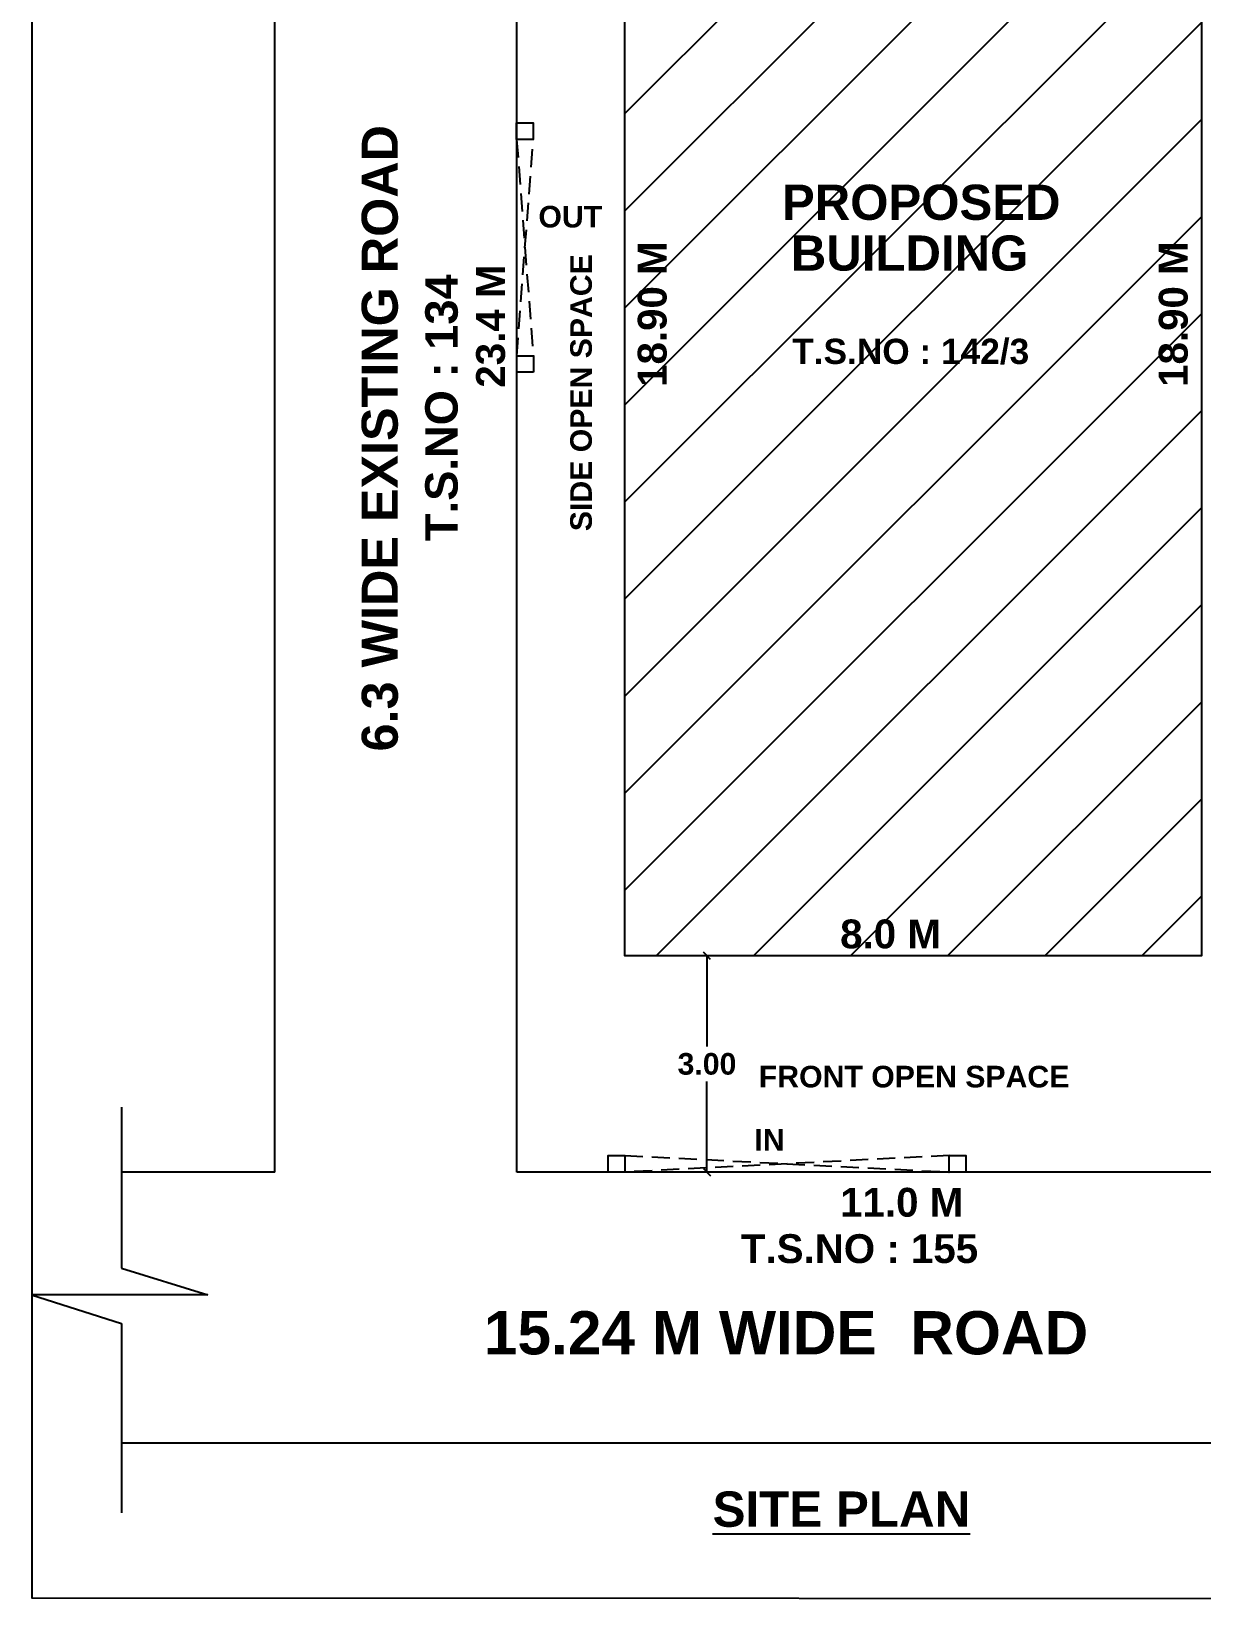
# Model space of a CAD drawing. Header units: metres. Extents: x 6910 to 7143, y 127 to 187.
# Drawn here: x 6957.11 to 6973.34, y 135.89 to 157.66 of the extents above; entities that cross this region are included whole.
import ezdxf

# ---------------------------------------------------------------- set-up
doc = ezdxf.new("R2010")
doc.units = ezdxf.units.M
doc.linetypes.add('HIDDEN', pattern=[0.375, 0.25, -0.125])
doc.styles.get("Standard").update_dxf_attribs({"font": 'arialbd.ttf'})
doc.dimstyles.get("Standard").update_dxf_attribs({"dimtxt": 0.3, "dimasz": 0.1, "dimexe": 0.18, "dimexo": 0.0625, "dimgap": 0.09, "dimtad": 0, "dimtih": 1, "dimtoh": 1, "dimlfac": -1, "dimzin": 0, "dimdsep": 46, "dimtxsty": 'Standard', "dimblk": 'OBLIQUE', "dimcen": 0.09, "dimse1": 1, "dimse2": 1, "dimadec": 0, "dimazin": 0, "dimtfac": 1, "dimtofl": 0, "dimtmove": 0, "dimatfit": 3, "dimfxl": 0, "dimtolj": 1, "dimtzin": 0, "dimarcsym": 0})

# ---------------------------------------------------------------- blocks, each defined once
blk = doc.blocks.new('_Oblique')
at = {"color": 0, "linetype": 'ByBlock', "lineweight": -2}
blk.add_line((-0.5, -0.5), (0.5, 0.5), dxfattribs=at)
blk = doc.blocks.new('*D93')
at = {"color": 0, "lineweight": -2}
for p, q in [((6966.484, 144.825), (6966.484, 143.568)), ((6966.484, 141.825), (6966.484, 143.082))]:
    blk.add_line(p, q, dxfattribs=at)
at = {"layer": 'Defpoints', "color": 0}
for p in [(6966.289, 144.825), (6966.289, 141.825), (6966.484, 141.825)]:
    blk.add_point(p, dxfattribs=at)
at = {"color": 0, "lineweight": -2, "xscale": 0.1, "yscale": 0.1, "zscale": 0.1}
for p, rotation in [((6966.484, 144.825), 90), ((6966.484, 141.825), 270)]:
    blk.add_blockref('_Oblique', p, dxfattribs=dict(at, rotation=rotation))
at = {"color": 0, "insert": (6966.484, 143.325), "char_height": 0.3, "attachment_point": 5}
blk.add_mtext('\\A1;3.00', dxfattribs=at)

msp = doc.modelspace()

# ---------------------------------------------------------------- hatches: boundary and pattern name
h = msp.add_hatch()
h.set_pattern_fill('ANSI31', color=256, scale=0.3)
h.set_pattern_definition([(45, (185.8712, -415.8077), (-0.67351921, 0.67351921), [])])
h.paths.add_polyline_path([(6973.345, 163.725), (6965.346, 163.725), (6965.346, 144.825), (6973.345, 144.825)])
h.paths.add_polyline_path([(6967.521, 154.2), (6971.068, 154.2), (6971.068, 154.957), (6967.521, 154.957)], flags=24)
h.paths.add_polyline_path([(6967.398, 154.905), (6971.514, 154.905), (6971.514, 155.662), (6967.398, 155.662)], flags=24)
h.paths.add_polyline_path([(6966.034, 152.619), (6966.034, 154.843), (6965.421, 154.843), (6965.421, 152.619)], flags=24)
h.paths.add_polyline_path([(6973.26, 152.619), (6973.26, 154.843), (6972.647, 154.843), (6972.647, 152.619)], flags=24)
h.paths.add_polyline_path([(6968.229, 144.821), (6969.831, 144.821), (6969.831, 145.434), (6968.229, 145.434)], flags=9)
h.paths.add_polyline_path([(6968.229, 162.989), (6969.831, 162.989), (6969.831, 163.602), (6968.229, 163.602)], flags=24)
h.paths.add_polyline_path([(6967.576, 152.943), (6971.045, 152.943), (6971.045, 153.486), (6967.576, 153.486)], flags=24)

# ---------------------------------------------------------------- linework, layer by layer
for p, q in [((6960.489, 141.825), (6960.489, 167.56)), ((6963.845, 141.825), (6963.845, 165.225)), ((6958.364, 142.725), (6958.364, 140.49)), ((6960.489, 141.825), (6958.364, 141.825)), ((6974.845, 141.825), (6963.845, 141.825)), ((6958.364, 140.49), (6959.562, 140.123)), ((6959.562, 140.123), (6957.113, 140.123)), ((6957.113, 140.123), (6958.364, 139.723)), ((6958.364, 139.723), (6958.364, 137.094)), ((6958.364, 138.066), (6978.33, 138.066))]:
    msp.add_line(p, q)
at = {"linetype": 'HIDDEN'}
for p, q in [((6963.844, 156.155), (6964.074, 153.155)), ((6963.846, 153.155), (6964.074, 156.155)), ((6965.345, 142.055), (6969.845, 141.825)), ((6969.845, 142.055), (6965.345, 141.825))]:
    msp.add_line(p, q, dxfattribs=at)
at = {"lineweight": 25}
msp.add_lwpolyline([(6957.125, 169.263), (6999.67, 169.243), (6999.67, 135.892), (6957.125, 135.912)], close=True, dxfattribs=at)
for points in [[(6965.346, 163.725), (6973.345, 163.725), (6973.345, 144.825), (6965.346, 144.825)], [(6964.074, 156.155), (6963.844, 156.155), (6963.844, 156.385), (6964.074, 156.385)], [(6964.076, 152.925), (6963.846, 152.925), (6963.846, 153.155), (6964.076, 153.155)], [(6965.345, 141.825), (6965.115, 141.825), (6965.115, 142.055), (6965.345, 142.055)], [(6970.075, 141.825), (6969.845, 141.825), (6969.845, 142.055), (6970.075, 142.055)]]:
    msp.add_lwpolyline(points, close=True)

# ---------------------------------------------------------------- texts
for s, height, p in [('6.3 WIDE EXISTING ROAD', 0.5, (6962.195, 147.663)), ('SIDE OPEN SPACE', 0.3, (6964.887, 150.72)), ('18.90 M', 0.4, (6965.924, 152.722)), ('18.90 M', 0.4, (6973.151, 152.722)), ('23.4 M', 0.4, (6963.682, 152.711)), ('T.S.NO : 134', 0.45, (6963.026, 150.582))]:
    msp.add_text(s, height=height, rotation=90).set_placement(p)
for s, height, p in [('PROPOSED', 0.488, (6967.524, 155.04)), ('BUILDING', 0.488, (6967.647, 154.335)), ('T.S.NO : 142/3', 0.35, (6967.666, 153.04)), ('8.0 M', 0.4, (6968.331, 144.93)), ('FRONT OPEN SPACE', 0.3, (6967.203, 143)), ('11.0 M', 0.4, (6968.331, 141.206)), ('T.S.NO : 155', 0.4, (6966.954, 140.563)), ('15.24 M WIDE  ROAD', 0.6, (6963.389, 139.295))]:
    msp.add_text(s, height=height).set_placement(p)
at = {"attachment_point": 5}
for s, insert, char_height in [('\\A1;OUT', (6964.588, 155.082), 0.3), ('\\A1;IN', (6967.352, 142.272), 0.3), ('\\A1;{\\LSITE PLAN }', (6968.349, 137.144), 0.48991)]:
    msp.add_mtext(s, dxfattribs=dict(at, insert=insert, char_height=char_height))

# ---------------------------------------------------------------- dimensions: what is measured, and where the dimension line sits
dim = msp.add_aligned_dim(p1=(6966.289, 144.825), p2=(6966.289, 141.825), distance=0.196, dimstyle='Standard', override={"dimfxl": 2.5, "dimfxlon": 1})
dim.commit()
dim.dimension.update_dxf_attribs({"geometry": '*D93', "text_midpoint": (6966.484, 143.325)})

doc.saveas('drawing.dxf')
